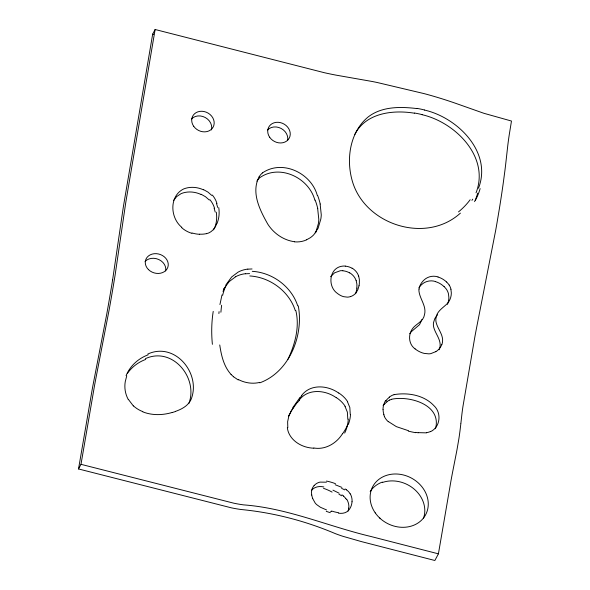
<?xml version="1.0" encoding="UTF-8"?>
<svg xmlns="http://www.w3.org/2000/svg" width="590" height="590" viewBox="0 0 590 590"><rect width="100%" height="100%" fill="white"/><g stroke="black" fill="none" stroke-linecap="round" stroke-linejoin="round"><path stroke-width="0.89" d="M382.969 409.386L383.183 407.048A31.196 22.265 18.9 0 1 383.729 404.792A29.552 21.1 15.2 0 1 385.403 400.868M352.001 501.736L351.913 502.739A20.053 16.985 33.1 0 1 349.789 508.713A16.638 14.086 34 0 1 348.823 510.055C346.374 513.197 342.038 513.75 338.35 513.153M348.616 508.101L348.528 509.104M347.798 419.143L347.363 412.108L345.01 406.399M350.261 414.512L349.826 407.476L347.466 401.768M356.884 288.09L356.898 284.085L356.198 280.67M218.897 313.541L219.067 311.638M460.871 423.502L461.933 413.929A76.862 10.871 -75.6 0 1 462.936 406.547L474.847 336.949A216.781 30.665 -75.6 0 1 476.868 326.307L495.703 230.255A263.192 37.229 -75.6 0 0 496.994 222.939L499.383 208.661A316.461 44.766 -75.6 0 0 503.307 182.694L504.893 170.753A243.795 34.486 -75.6 0 0 505.807 163.135L507.813 145.206A123.863 17.523 -75.6 0 1 508.064 143.2A106.377 15.045 -75.6 0 1 509.214 134.963L511.478 121.039L483.933 113.309L456.417 103.589A215.262 107.609 9.7 0 0 451.586 101.922A238.463 119.209 9.7 0 0 430.914 95.484L429.166 94.99A199.346 99.651 9.7 0 0 424.085 93.611L377.076 82.475A180.629 90.292 9.7 0 0 371.988 81.45L335.865 75.1A178.947 89.459 9.7 0 1 324.168 72.666L155.126 29.5L152.67 34.132L123.472 206.109A144.366 20.421 -75.6 0 0 122.705 211.205L112.602 279.977M460.834 423.804L460.097 430.014A95.226 13.467 -75.6 0 1 458.902 438.636L457.08 449.233A111.554 15.783 -75.6 0 1 456.527 452.169L452.449 472.9A154.595 21.867 -75.6 0 0 451.04 480.422L438.414 553.833L434.867 560.5L361.323 541.576L342.797 536.266A94.171 47.075 9.7 0 1 335.356 533.64C305.325 520.911 273.495 512.622 241.022 509.502A71.11 35.548 9.7 0 1 231.435 507.85L78.522 468.954L92.151 389.754A165.886 23.467 -75.6 0 1 93.921 380.417L106.65 314.64A450.362 63.705 -75.6 0 0 112.609 279.962M219.937 304.573L221.98 294.956M78.522 468.954L80.985 464.323L94.614 385.123A165.886 23.467 -75.6 0 1 96.384 375.793L109.113 310.016A450.362 63.705 -75.6 0 0 115.072 275.331L125.169 206.581A144.366 20.421 -75.6 0 1 125.936 201.478L155.126 29.5M359.015 285.737L357.879 289.624L356.183 292.618A13.356 12.294 42.4 0 1 350.482 296.623M421.975 319.544L419.505 324.699L411.864 331.219A20.303 17.973 25.6 0 0 410.227 333.084L409.785 333.719M435.863 427.278C440.656 404.194 408.877 395.551 391.642 399.246M288.967 415.581L287.632 421.71L287.817 427.669M126.732 375.889L125.257 381.664A30.621 28.667 12.7 0 0 128.185 399.393M355.63 293.717L356.552 290.369A28.055 25.923 40 0 0 356.906 288.097M214.236 228.256L213.602 229.849M216.7 223.625C215.173 228.389 211.412 232.667 206.441 233.699M435.737 427.639L435.302 428.709M476.034 192.856C490.061 156.918 455.111 122.226 422.101 114.703M478.49 188.232C492.517 152.286 457.575 117.594 424.564 110.072M188.94 403.324C198.41 377.755 172.472 346.278 145.369 358.661M439.1 349.774L439.351 349.199A15.414 13.378 34.1 0 0 440.074 346.588C441.003 339.368 435.287 333.748 433.68 327.089A13.99 12.825 27.5 0 1 433.517 322.597L434.852 318.504L437.5 314.772M441.807 344.567L440.996 346.264A19.868 17.243 33.5 0 1 435.855 351.67M347.348 425.243L347.768 424.269M315.635 232.917L318.371 223.64A52.621 44.715 13.1 0 0 318.806 219.48L317.678 208.654M287.935 359.354C295.007 344.39 299.823 327.015 295.819 310.51M225.985 284.734L231.671 276.939L238.161 272.086A30.805 26.248 33.5 0 1 247.815 269.092M223.529 289.366L223.802 288.864M223.898 288.694L229.208 281.57L235.705 276.717M259.054 176.948C250.89 192.62 259.954 210.239 267.779 224.119C273.318 232.829 282.367 239.452 292.566 241.399A22.56 18.703 22.1 0 0 294.543 241.716M354.848 134.365C365.918 112.764 393.021 109.703 414.468 113.206M292.817 407.587L299.772 397.756M290.354 412.211L297.308 402.387M173.563 200.497L176.653 196.588L181.167 193.594A23.718 20.156 26 0 1 201.013 194.464M472.73 199.184L471.941 200.357M385.565 400.942L385.904 400.448M383.102 405.573L383.441 405.079M330.584 276.725L334.545 272.838L340.305 270.744A13.172 11.896 34.3 0 1 341.094 270.677L342.856 270.699M342.443 433.775C336.617 443.245 325.348 450.096 313.814 447.987M314.109 485.57L313.408 486.455A14.086 11.911 35.9 0 0 311.491 492.362L311.712 495.04M301.601 395.543C310.355 383.611 327.848 385.255 338.697 393.065M299.137 400.175C307.892 388.242 325.392 389.887 336.234 397.697M447.522 303.356C443.201 307.766 436.755 311.151 435.981 317.973A13.99 12.825 27.5 0 0 436.135 322.457C437.765 329.117 443.466 334.737 442.529 341.957A15.414 13.378 34.1 0 1 441.807 344.567M311.638 490.216C314.558 486.669 319.596 485.917 323.858 486.979M460.406 213.123C425.574 244.821 363.543 224.347 351.913 179.618C346.109 158.009 350.246 131.518 368.322 116.82C382.062 106.318 400.595 106.598 416.931 108.575M262.425 172.929C282.278 159.16 311.321 173.062 317.324 195.533M389.208 397.07L392.062 395.374A17.825 13.415 19.5 0 1 394.157 394.695M386.745 401.702L389.606 400.005M435.826 351.633L430.825 353.617A14.131 12.147 28.4 0 1 428.746 353.853L424.136 353.381A19.308 16.572 28.2 0 1 415.124 348.874M430.494 431.674C440.383 427.182 441.77 412.889 433.982 405.743C424.114 395.071 407.897 392.306 394.105 394.622M306.645 239.746L310.06 237.873A28.239 23.947 25.2 0 0 313.91 234.606L318.091 228.286L320.835 219.015A52.621 44.715 13.1 0 0 321.27 214.849L320.134 204.022M147.825 354.03C175.326 341.411 201.662 374.171 190.931 399.747A22.309 19.448 40.8 0 1 190.186 401.104C186.993 406.444 181.145 409.401 175.473 411.407M350.475 296.608L349.206 296.925A11.933 10.93 38.9 0 1 347.281 297.131L343.623 296.674A15.237 13.976 39.1 0 1 338.557 294.248A16.247 15.001 39.6 0 1 337.384 293.4C327.162 286.416 329.132 267.373 342.768 266.112A13.172 11.896 34.3 0 1 343.557 266.046L345.32 266.068M172.228 412.454C162.663 415.301 152.087 415.567 142.714 411.827M259.792 382.836C289.314 372.061 303.872 335.496 298.274 305.886M426.481 432.861L418.281 432.647M247.83 269.158L252.041 268.966M245.366 273.79L249.585 273.598M326.403 482.185L319.994 482.111A14.167 11.97 37.9 0 0 314.131 485.592M152.67 34.132L153.739 34.404M408.354 430.663L396.347 426.636L388.419 421.607M438.414 553.833L370.52 536.391C328.047 526.317 287.441 508.056 243.486 504.87A71.11 35.548 9.7 0 1 233.898 503.218L80.985 464.323M438.038 276.939C433.171 275.301 427.536 276.526 423.886 280.169A19.072 17.656 30 0 0 419.94 285.796A14.603 13.504 31.4 0 0 419.04 289.026M435.575 281.563C430.707 279.933 425.073 281.157 421.422 284.8A19.072 17.656 30 0 0 418.989 287.647M191.979 232.984L195.253 233.773A25.857 19.323 22.2 0 0 199.649 234.289M330.592 511.338L331.403 511.582M335.186 484.722L341.883 487.392M326.572 509.959L320.37 507.245L316.616 504.561A11.977 9.838 39.4 0 1 315.082 502.864L312.671 498.513M332.952 490.15L339.139 493.203M203.565 189.633L207.982 192.111L211.744 195.401M201.109 194.257L205.519 196.743L209.28 200.032M345.084 488.94L346.478 489.818M238.213 379.945L233.552 376.781M352.156 268.192L352.68 268.509A13.806 12.722 36.3 0 1 353.83 269.335A13.504 12.508 36.4 0 1 358.624 276.054M349.693 272.823L350.217 273.141A13.806 12.722 36.3 0 1 351.375 273.967A13.504 12.508 36.4 0 1 356.161 280.678M341.927 494.826L343.528 496.013M415.095 348.911C408.553 344.309 407.919 334.523 412.69 328.453A20.303 17.973 25.6 0 1 414.327 326.587C418.074 323.091 423.539 320.518 424.439 314.913C426.88 306.276 419.792 299.182 418.944 290.995A12.346 11.409 31.9 0 1 419.04 289.026M181.823 227.349C170.134 217.917 168.991 196.19 183.63 188.962A23.718 20.156 26 0 1 203.476 189.832M379.96 518.226L379.562 517.85M133.362 405.957L128.325 399.334M446.615 281.961L448.658 284.321A14.226 13.334 36.5 0 1 449.189 285.095M444.152 286.593L446.195 288.953A14.226 13.334 36.5 0 1 446.733 289.727A13.924 12.995 37.3 0 1 448.474 293.872L448.872 297.626A18.224 16.859 39.6 0 1 447.404 304.322M231.059 374.429C223.743 366.42 221.302 355.372 219.745 344.958M345.865 498.557L346.559 499.656M350.113 493.852L349.155 492.392A9.868 8.039 37.2 0 0 346.448 489.862M384.444 416.348L383.773 414.689M314.861 200.157C308.85 177.701 279.815 163.791 259.961 177.56A22.413 19.212 28.3 0 0 256.879 181.13M216.589 203.639L217.666 207.422M214.126 208.263L215.21 212.053M358.661 276.039L359.362 279.454L359.34 283.458A28.055 25.923 40 0 1 359.045 285.744M450.915 289.24L451.335 292.994A18.224 16.859 39.6 0 1 447.537 303.363M370.166 491.559A29.957 25.798 27.4 0 1 382.35 482.074M382.541 482.443A29.95 25.65 25.5 0 1 414.637 489.516A29.95 25.65 25.5 0 1 423.391 518.522M415.67 432.684A92.173 74.724 25.5 0 1 408.287 431.12M388.264 421.702A16.004 11.38 25.7 0 1 384.297 416.363M383.95 414.689A24.456 16.933 27.3 0 1 383.109 409.423M386.103 400.536A24.153 16.985 9.2 0 1 389.466 397.254M430.39 431.541A15.362 11.955 20.4 0 1 426.408 432.662M418.273 432.787A65.851 53.941 26 0 1 415.685 432.367M384.009 404.696A24.153 16.985 9.3 0 1 387.003 401.886M389.658 400.064A17.825 13.415 19.5 0 1 391.694 399.327M350.268 493.793A15.598 13.201 33.3 0 1 352.038 501.743M338.372 512.673A46.234 41.042 47.4 0 1 331.528 510.992M330.363 512.688A77.504 67.585 45.5 0 1 326.255 511.331M312.722 498.506A18.71 15.613 38.2 0 1 311.756 495.047M326.477 481.064A54.892 47.65 46 0 1 335.452 483.667M341.632 488.402A29.913 21.623 34.5 0 1 344.7 489.877M346.942 499.509A15.303 12.707 40.5 0 1 348.815 508.152M348.557 509.111A19.927 16.564 40.2 0 1 348.166 511.065M323.541 488.35A52.399 47.539 68.4 0 1 332.104 492.112M338.948 494.228A29.264 18.784 43 0 1 341.595 495.792M343.476 496.087A9.883 7.434 47.1 0 1 345.792 498.602M438.016 277.02A19.861 18.747 34.5 0 1 446.549 282.02M449.211 285.081A13.924 12.995 37.3 0 1 450.937 289.24M435.553 281.651A19.861 18.747 34.5 0 1 444.086 286.651M416.96 108.39A86.811 85.528 84.2 0 1 424.579 110.005M480.127 188.594A92.129 70.822 8.3 0 1 475.444 200.194M470.171 199.722A81.243 58.919 -6.6 0 1 458.504 211.913M414.497 113.022A86.811 85.528 84.2 0 1 422.116 114.637M477.664 193.225A92.129 70.822 8.3 0 1 474.567 201.647M345.32 266.164A15.333 13.872 34.6 0 1 352.112 268.28M342.856 270.795A15.333 13.872 34.6 0 1 349.649 272.912M313.821 448.208A26.395 21.166 6.8 0 1 287.345 427.676M289.07 415.611A59.14 48.454 11.3 0 1 293.23 407.793M299.978 397.881A78.109 64.421 15.7 0 1 301.822 395.691M338.785 392.977A24.721 17.412 23.9 0 1 347.672 401.724M350.497 414.519A53.697 40.858 -1.7 0 1 348.358 424.394M347.473 425.272A70.962 53.624 -6.1 0 1 342.576 433.783M288.584 416.024A59.14 48.454 11.3 0 1 290.767 412.425M297.515 402.513A78.109 64.421 15.7 0 1 299.359 400.322M336.322 397.601A24.721 17.412 23.9 0 1 345.209 406.355M348.255 419.151A56.102 42.672 -2.2 0 1 344.671 433.082M259.622 382.423A28.571 24.618 29.5 0 1 238.404 379.569M233.574 376.759A25.547 23.556 33.5 0 1 231.081 374.407M212.393 344.324A132.005 107.409 56.9 0 1 213.219 311.409M220.903 312.228A137.994 109.047 57.3 0 1 221.648 305.229M222.651 295.229A67.194 56.264 46.5 0 1 226.302 284.926M252.262 271.326A45.511 38.564 32.3 0 1 297.714 305.849M222.991 291.416A67.194 56.264 46.5 0 1 223.839 289.557M235.683 276.681A30.805 26.248 33.5 0 1 245.352 273.723M249.799 275.958A45.511 38.564 32.3 0 1 295.251 310.48M126.076 375.609A42.296 39.545 25.6 0 1 148.171 354.797M175.503 411.473A71.036 61.205 30.4 0 1 172.265 412.521M142.787 411.621A25.872 22.413 29.1 0 1 133.436 405.891M127.506 373.249A42.296 39.545 25.6 0 1 145.708 359.421M145.044 261.473A11.675 9.706 17.9 0 1 158.858 259.563A11.675 9.706 17.9 0 1 165.628 270.98M206.404 233.64A22.368 16.564 21.5 0 1 199.634 234.164M191.898 233.345A20.318 15.133 22.1 0 1 181.536 227.541M212.356 195.047A23.998 19.559 27.4 0 1 216.972 203.602M218.75 207.584A43.83 32.089 37.9 0 1 216.869 223.721M209.893 199.671A23.998 19.559 27.4 0 1 214.509 208.233M216.287 212.216A43.83 32.089 37.9 0 1 214.406 228.352M191.507 118.966A11.601 9.912 28 0 1 205.313 117.543A11.601 9.912 28 0 1 211.404 129.933M267.528 129.999A11.63 9.927 28.4 0 1 281.165 128.472A11.63 9.927 28.4 0 1 287.573 140.641M306.675 239.791A23.873 20.171 24 0 1 294.543 241.848M259.062 176.956A22.413 19.212 28.3 0 1 262.41 172.914M317.604 195.43A79.48 69.148 -16.4 0 1 320.215 204M315.141 200.062A79.48 69.148 -16.4 0 1 317.759 208.631M375.225 512.85A29.965 25.68 27.8 0 0 425.449 515.085A29.965 25.68 27.8 0 0 396.908 474.013A29.965 25.68 27.8 0 0 375.225 512.85M148.407 269.542A11.675 9.706 17.9 0 0 167.789 267.388A11.675 9.706 17.9 0 0 154.093 253.722A11.675 9.706 17.9 0 0 148.407 269.542M193.712 126.304A11.601 9.912 28 0 0 213.123 127.116A11.601 9.912 28 0 0 201.987 111.267A11.601 9.912 28 0 0 193.712 126.304M269.667 137.256A11.63 9.927 28.4 0 0 289.137 138.311A11.63 9.927 28.4 0 0 278.17 122.3A11.63 9.927 28.4 0 0 269.667 137.256"/></g></svg>
